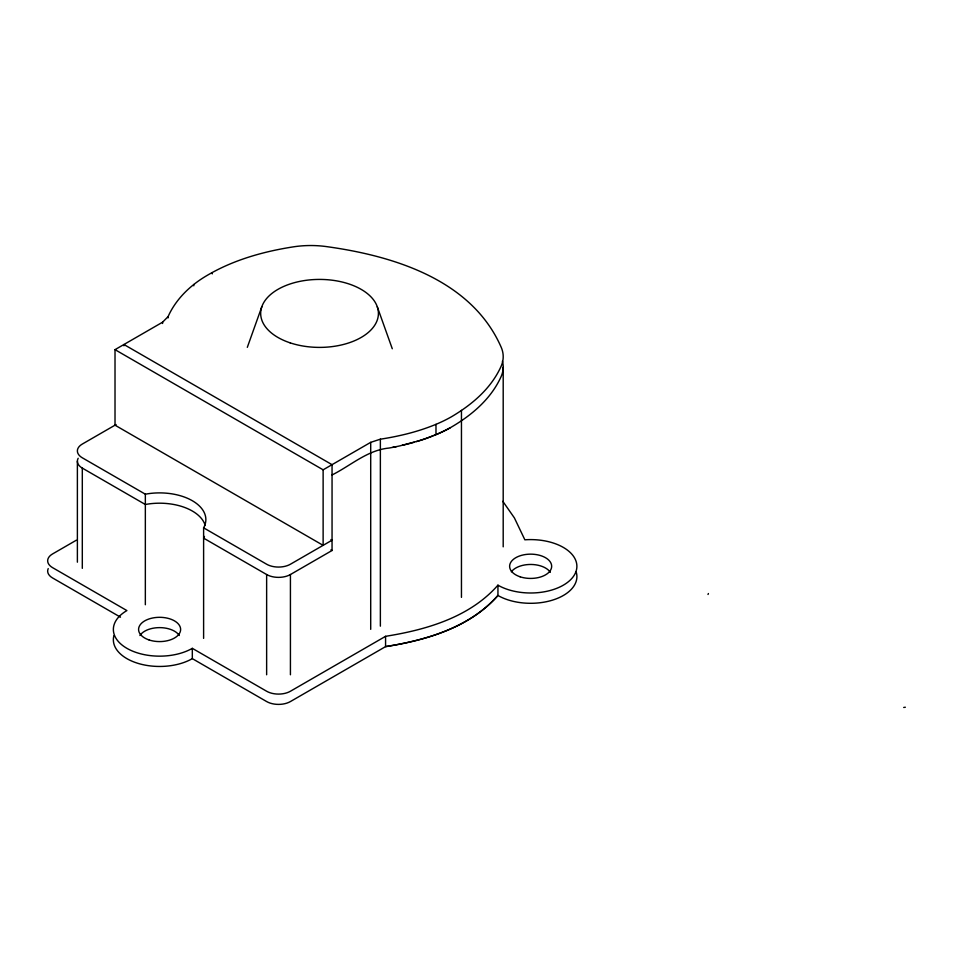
<?xml version="1.0" encoding="UTF-8"?>
<svg xmlns="http://www.w3.org/2000/svg" width="953" height="953" viewBox="0 0 953 953"><rect width="100%" height="100%" fill="white"/><g stroke="black" fill="none" stroke-linecap="round" stroke-linejoin="round"><path stroke-width="1.43" d="M77.384 461.228L77.384 562.187M247.315 347.345L261.813 306.771M707.996 594.481L708.413 593.528M502.827 501.338L514.382 517.884L524.865 539.803A46.256 26.708 0 0 1 574.397 574.945A46.256 26.708 0 0 1 497.942 585.178C469.769 617.246 426.325 629.838 385.572 636.318L290.427 691.247A16.82 9.709 0 0 1 266.637 691.247L192.315 648.338A46.256 26.708 0 0 1 126.904 648.338A46.256 26.708 0 0 1 126.904 610.575L52.582 567.654A16.82 9.709 0 0 1 52.582 553.931L76.359 540.196M115.015 349.656L162.582 322.197L168.085 316.61A173.041 99.91 0 0 1 174.351 305.305A165.917 95.788 0 0 1 182.952 294.477A151.241 87.319 0 0 1 193.781 284.506A133.682 77.181 0 0 1 206.67 275.691C233.044 260.05 263.016 251.592 293.155 246.887A67.27 38.835 0 0 1 326.903 246.66C393.934 255.952 471.723 279.908 501.183 347.249A67.27 38.835 0 0 1 500.837 366.893C490.747 388.884 471.711 404.846 451.245 416.902A133.682 77.181 0 0 1 435.986 424.335A158.817 91.691 0 0 1 399.938 435.521A173.041 99.91 0 0 1 380.366 439.178L370.705 442.347L323.127 469.817L115.015 349.656L115.015 425.181L323.127 545.342L323.127 469.817M332.049 474.963C350.704 465.636 367.548 450.042 389.027 448.053A173.041 99.91 0 0 0 399.962 445.861L418.712 440.882A157.793 91.095 0 0 0 426.444 438.32L435.986 434.639A134.981 77.932 0 0 0 449.447 428.207C470.651 416.104 490.426 399.795 500.837 377.197A67.27 38.835 0 0 0 502.445 361.187M116.123 424.538L82.303 444.062A16.82 9.709 0 0 0 82.303 457.797L145.344 494.19A46.256 26.708 0 0 1 192.315 500.718A46.256 26.708 0 0 1 203.608 527.831L203.608 638.379M204.454 536.444A46.256 26.708 0 0 1 203.608 538.135L266.637 574.528A16.82 9.709 0 0 0 290.427 574.528L332.049 550.489L332.049 464.671L123.926 344.509L123.926 345.796M433.913 435.485L434.949 435.068M416.425 441.584L417.569 441.239M903.706 707.471L905.35 707.233M330.941 539.553L332.049 540.196L290.427 564.224A16.82 9.709 0 0 1 266.637 564.224L203.608 527.831M330.941 549.845L332.049 550.489M78.17 458.286A16.82 9.709 0 0 0 82.303 468.102L145.344 504.494A46.256 26.708 0 0 1 205.229 525.496M120.495 617.175L52.582 577.959A16.82 9.709 0 0 1 48.222 568.584M113.907 635.639A46.256 26.708 0 0 0 138.661 663.562A46.256 26.708 0 0 0 192.315 658.63L266.637 701.551A16.82 9.709 0 0 0 290.427 701.551L385.572 646.622C426.325 640.178 469.793 627.562 497.942 595.47L497.942 585.178M377.281 306.771L392.279 348.75M503.196 367.393L503.196 546.843M461.455 410.362L461.455 597.364M435.986 424.335L435.986 434.639A133.682 77.181 0 0 0 450.34 427.706M385.572 636.318L385.572 646.622C426.348 640.142 469.758 627.539 497.942 595.47A46.256 26.708 0 0 0 552.049 600.271A46.256 26.708 0 0 0 576.184 571.907M380.366 439.178L380.366 626.169M370.705 442.347L370.705 629.349M290.427 574.528L290.427 674.772M266.637 574.528L266.637 674.772M212.293 272.594L212.293 273.88M193.781 284.506L193.781 285.793M192.315 648.338L192.315 658.63M168.085 316.61L168.085 317.897M162.582 322.197L162.582 323.484M145.344 494.19L145.344 604.738M82.303 468.102L82.303 568.345M139.912 635.508A21.026 12.139 0 0 1 159.604 627.622A21.026 12.139 0 0 1 179.307 635.508M511.356 571.776A21.026 12.139 0 0 1 531.19 564.462A21.026 12.139 0 0 1 550.346 572.348M396.341 446.635A172.04 99.326 0 0 1 392.707 447.374M414.126 442.252A165.989 95.836 0 0 1 402.357 445.313M432.865 435.914A151.241 87.319 0 0 1 418.712 440.882M149.097 639.963A21.026 12.139 0 0 0 180.629 629.456A21.026 12.139 0 0 0 149.097 618.938A21.026 12.139 0 0 0 149.097 639.963M520.135 576.803A21.026 12.139 0 0 0 551.668 566.296A21.026 12.139 0 0 0 520.135 555.778A21.026 12.139 0 0 0 520.135 576.803M290.117 342.842A58.86 33.986 0 0 0 378.412 313.406A58.86 33.986 0 0 0 290.117 283.97A58.86 33.986 0 0 0 290.117 342.842"/></g></svg>
